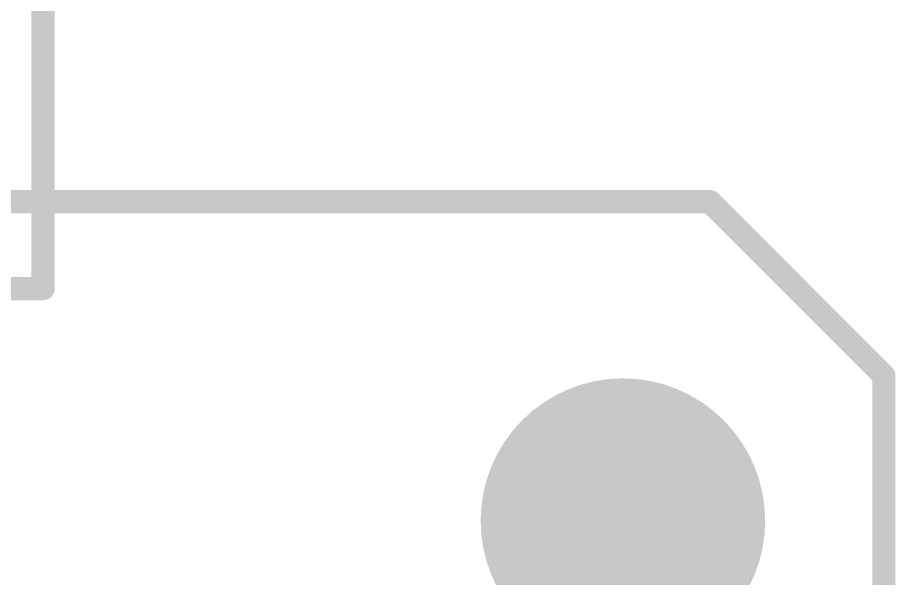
# Model space of a CAD drawing. Extents: x -31 to 86, y -14 to 53.
# Drawn here: x 20.04 to 29.65, y 6.04 to 12.17 of the extents above; entities that cross this region are included whole.
import ezdxf

# ---------------------------------------------------------------- set-up
doc = ezdxf.new("R2010")
doc.units = 0
for name, color, linetype in [('1', 12, 'CONTINUOUS'), ('16', 132, 'CONTINUOUS'), ('17', 110, 'CONTINUOUS'), ('22', 40, 'CONTINUOUS')]:
    doc.layers.add(name, color=color, linetype=linetype)

# ---------------------------------------------------------------- blocks, each defined once
blk = doc.blocks.new('ROUNDP')
at = {"const_width": 0.5}
blk.add_lwpolyline([(0, -0.25, 1), (0, 0.25, 1), (0, -0.25)], format="xyb", dxfattribs=at)

msp = doc.modelspace()

# ---------------------------------------------------------------- linework, layer by layer
at = {"layer": '1', "const_width": 0.254}
for points in [[(27.6225, 10.16), (15.6845, 10.16)], [(29.5275, 8.255), (27.6225, 10.16)], [(29.5275, 4.1275), (29.5275, 8.255)]]:
    msp.add_lwpolyline(points, dxfattribs=at)
at = {"layer": '1', "const_width": 0.127}
for points in [[(27.6674, 10.2049, 1), (27.5776, 10.1151)], [(27.6225, 10.0965, 1), (27.6225, 10.2235)], [(29.591, 8.255, 1), (29.464, 8.255)], [(29.4826, 8.2101, 1), (29.5724, 8.2999)]]:
    msp.add_lwpolyline(points, format="xyb", dxfattribs=at)
at = {"layer": '16', "const_width": 0.254}
for points in [[(27.6225, 10.16), (15.6845, 10.16)], [(29.5275, 8.255), (27.6225, 10.16)], [(29.5275, 4.1275), (29.5275, 8.255)]]:
    msp.add_lwpolyline(points, dxfattribs=at)
at = {"layer": '16', "const_width": 0.127}
for points in [[(27.6674, 10.2049, 1), (27.5776, 10.1151)], [(27.6225, 10.0965, 1), (27.6225, 10.2235)], [(29.591, 8.255, 1), (29.464, 8.255)], [(29.4826, 8.2101, 1), (29.5724, 8.2999)]]:
    msp.add_lwpolyline(points, format="xyb", dxfattribs=at)
at = {"layer": '22', "const_width": 0.254}
for points in [[(20.32, 13.0175), (20.32, 9.2075)], [(20.32, 9.2075), (14.2875, 9.2075)]]:
    msp.add_lwpolyline(points, dxfattribs=at)
at = {"layer": '22', "const_width": 0.127}
for points in [[(20.32, 9.144, 1), (20.32, 9.271)], [(20.2565, 9.2075, 1), (20.3835, 9.2075)]]:
    msp.add_lwpolyline(points, format="xyb", dxfattribs=at)

# ---------------------------------------------------------------- block references
at = {"layer": '17', "xscale": 3.116, "yscale": 3.116, "rotation": 90}
msp.add_blockref('ROUNDP', (26.67, 6.6675), dxfattribs=at)
msp.add_blockref('ROUNDP', (26.67, 6.6675), dxfattribs=at)

doc.saveas('drawing.dxf')
